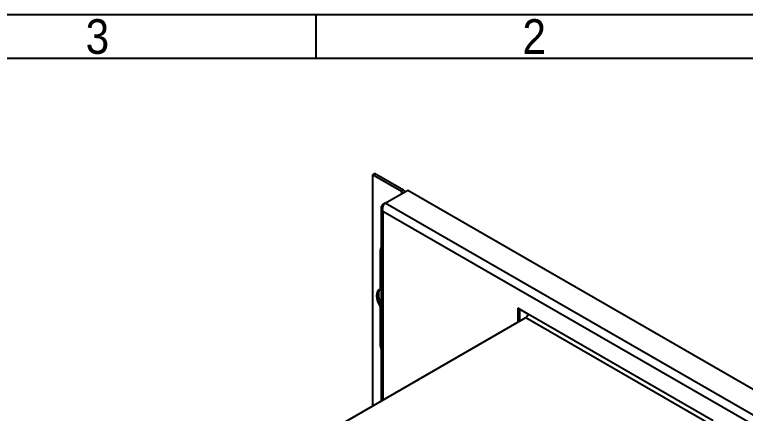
# Model space of a CAD drawing. Extents: x 75 to 2075, y 25 to 1460.
# Drawn here: x 1402.4 to 1820.7, y 1231.4 to 1460 of the extents above; entities that cross this region are included whole.
import ezdxf

# ---------------------------------------------------------------- set-up
doc = ezdxf.new("R2010")
doc.units = 0
doc.header["$LTSCALE"] = 5
doc.linetypes.add('SLD-KATı', pattern=[0])
doc.layers.get('0').update_dxf_attribs({"linetype": 'CONTINUOUS'})
doc.styles.add('SLDTEXTSTYLE1', font='GOTHIC.TTF', dxfattribs={"width": 0.913})

msp = doc.modelspace()

# ---------------------------------------------------------------- linework, layer by layer
at = {"color": 7, "linetype": 'SLD-KATı'}
for p, q in [((75, 1460), (2075, 1460)), ((1575, 1435), (1575, 1460)), ((100, 1435), (2050, 1435)), ((1608.454, 1368.884), (1607.275, 1368.203)), ((1623.775, 1358.679), (1607.275, 1368.203)), ((1607.275, 1368.203), (1607.275, 1235.631)), ((1624.953, 1359.359), (1608.454, 1368.884)), ((1614.43, 1351.924), (1627.393, 1359.407)), ((1623.775, 1358.679), (1624.953, 1359.359)), ((1627.393, 1359.407), (1948.96, 1173.771)), ((1614.429, 1351.923), (1613.168, 1351.195)), ((1613.168, 1351.195), (1613.732, 1350.87)), ((1935.997, 1166.287), (1614.43, 1351.924)), ((1612.192, 1349.202), (1612.192, 1238.469)), ((1932.545, 1162.837), (1613.168, 1347.209)), ((1611.695, 1324.825), (1611.695, 1302.778)), ((1612.192, 1303.065), (1611.695, 1302.778)), ((1612.192, 1292.723), (1611.695, 1292.436)), ((1611.695, 1292.436), (1611.695, 1270.389)), ((1696.253, 1288.358), (1690.36, 1291.759)), ((1690.36, 1291.759), (1690.36, 1283.595)), ((1691.539, 1284.275), (1691.539, 1291.079)), ((1802.319, 1227.127), (1696.253, 1288.358)), ((1584.294, 1222.364), (1695.074, 1286.316)), ((1695.074, 1286.316), (1801.141, 1225.086))]:
    msp.add_line(p, q, dxfattribs=at)
at = {"color": 8, "linetype": 'SLD-KATı'}
for p, q in [((1623.775, 1358.679), (1623.775, 1357.318)), ((1613.168, 1347.209), (1613.168, 1239.033)), ((1612.192, 1325.112), (1611.695, 1324.825)), ((1612.192, 1270.676), (1611.695, 1270.389))]:
    msp.add_line(p, q, dxfattribs=at)
at = {"color": 7, "linetype": 'SLD-KATı', "flags": 128}
for points in [[(1612.192, 1326.717), (1611.926, 1326.204), (1611.695, 1324.825)], [(1611.695, 1302.778), (1610.825, 1302.213), (1610.173, 1301.332), (1609.769, 1300.176), (1609.632, 1298.798), (1609.769, 1297.262), (1610.173, 1295.639), (1610.825, 1294.005), (1611.695, 1292.436)], [(1612.192, 1294.304), (1612.003, 1294.686), (1611.351, 1296.32), (1610.948, 1297.942), (1610.811, 1299.478), (1610.948, 1300.856), (1611.351, 1302.013), (1612.003, 1302.894), (1612.226, 1303.085)], [(1611.695, 1270.389), (1611.926, 1268.743), (1612.192, 1267.924)]]:
    msp.add_lwpolyline(points, dxfattribs=at)
at = {"color": 7, "linetype": 'SLD-KATı'}
for centre, radius, start, end in [((1624.031, 1357.574), 2.009, 27.32977, 62.68308), ((1623.516, 1357.998), 0.728, 290.78342, 69.21658), ((1693.694, 1288.474), 2.561, 302.60548, 357.39452)]:
    msp.add_arc(centre, radius, start, end, dxfattribs=at)
for points in [[(1613.168, 1351.195), (1612.92, 1350.925), (1612.424, 1350.384), (1612.136, 1349.425), (1612.247, 1348.462), (1612.663, 1347.712), (1613.046, 1347.33), (1613.168, 1347.209)], [(1613.168, 1347.209), (1613.115, 1347.592), (1613.008, 1348.357), (1613.203, 1349.595), (1613.602, 1350.725), (1614.056, 1351.496), (1614.34, 1351.82), (1614.43, 1351.924)]]:
    msp.add_open_spline(points, degree=3, knots=[0, 0, 0, 0, 0.2239169, 0.4478675, 0.6718183, 0.8957688, 1, 1, 1, 1], dxfattribs=at)

# ---------------------------------------------------------------- texts
at = {"color": 7, "linetype": 'CONTINUOUS', "char_height": 19.844, "attachment_point": 2, "style": 'SLDTEXTSTYLE1'}
for s, insert in [('3', (1449.8, 1457.346)), ('2', (1699.8, 1457.346))]:
    msp.add_mtext(s, dxfattribs=dict(at, insert=insert))

doc.saveas('drawing.dxf')
